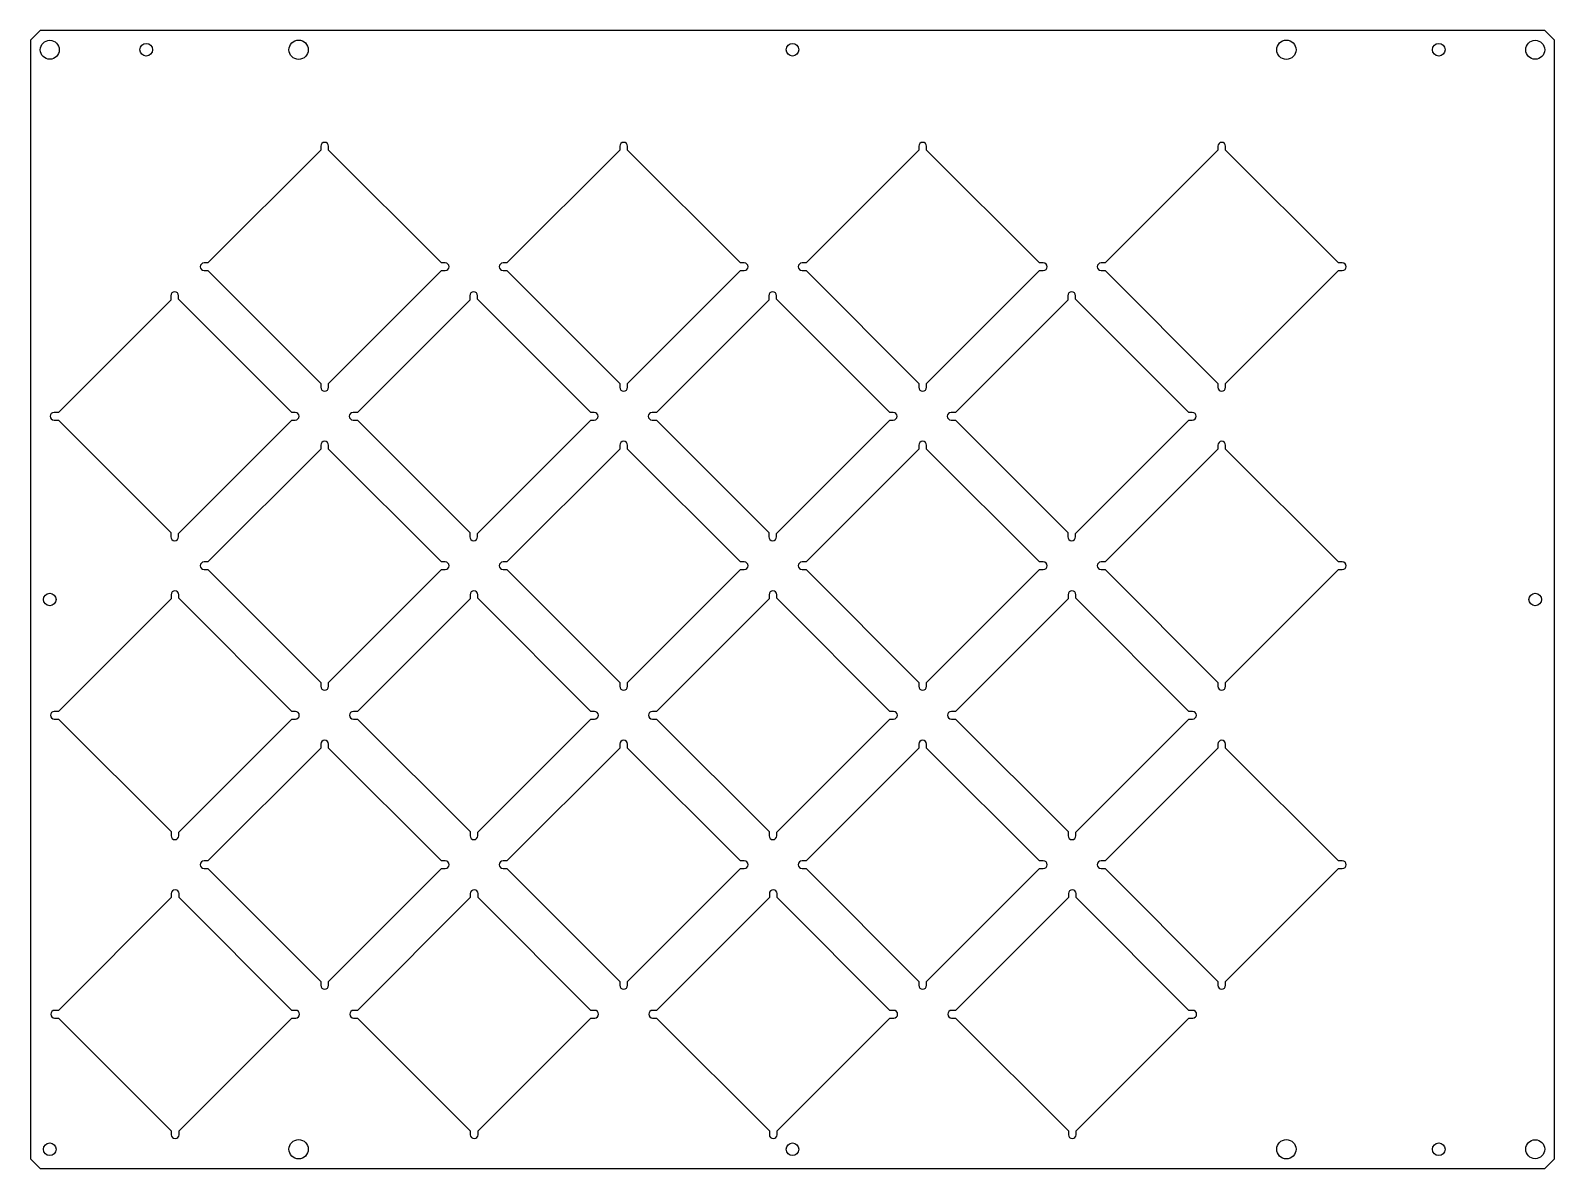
# Model space of a CAD drawing. Header units: millimetres. Extents: x -10 to 780, y -10 to 580.
import ezdxf

# ---------------------------------------------------------------- set-up
doc = ezdxf.new("R2010")
doc.units = ezdxf.units.MM

msp = doc.modelspace()

# ---------------------------------------------------------------- linework, layer by layer
at = {"color": 7, "linetype": 'Continuous', "lineweight": 25}
for p, q in [((-5, 580), (-10, 575)), ((775, 580), (-5, 580)), ((780, 575), (775, 580)), ((-10, 575), (-10, -5)), ((780, -5), (780, 575)), ((140.5, 518), (82, 459.5)), ((140.5, 520), (140.5, 518)), ((144.5, 518), (144.5, 520)), ((203, 459.5), (144.5, 518)), ((295.5, 518), (237, 459.5)), ((295.5, 520), (295.5, 518)), ((299.5, 518), (299.5, 520)), ((358, 459.5), (299.5, 518)), ((450.5, 518), (392, 459.5)), ((450.5, 520), (450.5, 518)), ((454.5, 518), (454.5, 520)), ((513, 459.5), (454.5, 518)), ((605.5, 518), (547, 459.5)), ((605.5, 520), (605.5, 518)), ((609.5, 518), (609.5, 520)), ((668, 459.5), (609.5, 518)), ((82, 459.5), (80, 459.5)), ((205, 459.5), (203, 459.5)), ((237, 459.5), (235, 459.5)), ((360, 459.5), (358, 459.5)), ((392, 459.5), (390, 459.5)), ((515, 459.5), (513, 459.5)), ((547, 459.5), (545, 459.5)), ((670, 459.5), (668, 459.5)), ((80, 455.5), (82, 455.5)), ((82, 455.5), (140.5, 397)), ((144.5, 397), (203, 455.5)), ((203, 455.5), (205, 455.5)), ((235, 455.5), (237, 455.5)), ((237, 455.5), (295.5, 397)), ((299.5, 397), (358, 455.5)), ((358, 455.5), (360, 455.5)), ((390, 455.5), (392, 455.5)), ((392, 455.5), (450.5, 397)), ((454.5, 397), (513, 455.5)), ((513, 455.5), (515, 455.5)), ((545, 455.5), (547, 455.5)), ((547, 455.5), (605.5, 397)), ((609.5, 397), (668, 455.5)), ((668, 455.5), (670, 455.5)), ((62.73, 442.5), (62.73, 440.23)), ((66.73, 440.78), (66.73, 442.5)), ((217.73, 442.5), (217.73, 440.23)), ((221.73, 440.78), (221.73, 442.5)), ((372.73, 442.5), (372.73, 440.23)), ((376.73, 440.78), (376.73, 442.5)), ((527.73, 442.5), (527.73, 440.23)), ((531.73, 440.78), (531.73, 442.5)), ((62.73, 440.23), (4.5, 382)), ((125.5, 382), (66.73, 440.78)), ((217.73, 440.23), (159.5, 382)), ((280.5, 382), (221.73, 440.78)), ((372.73, 440.23), (314.5, 382)), ((435.5, 382), (376.73, 440.78)), ((527.73, 440.23), (469.5, 382)), ((590.5, 382), (531.73, 440.78)), ((140.5, 397), (140.5, 395)), ((144.5, 395), (144.5, 397)), ((295.5, 397), (295.5, 395)), ((299.5, 395), (299.5, 397)), ((450.5, 397), (450.5, 395)), ((454.5, 395), (454.5, 397)), ((605.5, 397), (605.5, 395)), ((609.5, 395), (609.5, 397)), ((4.5, 382), (2.22, 382)), ((127.23, 382), (125.5, 382)), ((159.5, 382), (157.22, 382)), ((282.23, 382), (280.5, 382)), ((314.5, 382), (312.22, 382)), ((437.23, 382), (435.5, 382)), ((469.5, 382), (467.22, 382)), ((592.23, 382), (590.5, 382)), ((2.22, 378), (4.5, 378)), ((4.5, 378), (62.73, 319.77)), ((66.73, 319.22), (125.5, 378)), ((125.5, 378), (127.23, 378)), ((157.22, 378), (159.5, 378)), ((159.5, 378), (217.73, 319.77)), ((221.73, 319.22), (280.5, 378)), ((280.5, 378), (282.23, 378)), ((312.22, 378), (314.5, 378)), ((314.5, 378), (372.73, 319.77)), ((376.73, 319.22), (435.5, 378)), ((435.5, 378), (437.23, 378)), ((467.22, 378), (469.5, 378)), ((469.5, 378), (527.73, 319.77)), ((531.73, 319.22), (590.5, 378)), ((590.5, 378), (592.23, 378)), ((140.5, 365), (140.5, 363)), ((144.5, 363), (144.5, 365)), ((295.5, 365), (295.5, 363)), ((299.5, 363), (299.5, 365)), ((450.5, 365), (450.5, 363)), ((454.5, 363), (454.5, 365)), ((605.5, 365), (605.5, 363)), ((609.5, 363), (609.5, 365)), ((140.5, 363), (82, 304.5)), ((203, 304.5), (144.5, 363)), ((295.5, 363), (237, 304.5)), ((358, 304.5), (299.5, 363)), ((450.5, 363), (392, 304.5)), ((513, 304.5), (454.5, 363)), ((605.5, 363), (547, 304.5)), ((668, 304.5), (609.5, 363)), ((62.73, 319.77), (62.73, 317.5)), ((66.73, 317.5), (66.73, 319.22)), ((217.73, 319.77), (217.73, 317.5)), ((221.73, 317.5), (221.73, 319.22)), ((372.73, 319.77), (372.73, 317.5)), ((376.73, 317.5), (376.73, 319.22)), ((527.73, 319.77), (527.73, 317.5)), ((531.73, 317.5), (531.73, 319.22)), ((82, 304.5), (80, 304.5)), ((80, 300.5), (82, 300.5)), ((82, 300.5), (140.5, 242)), ((144.5, 242), (203, 300.5)), ((205, 304.5), (203, 304.5)), ((203, 300.5), (205, 300.5)), ((237, 304.5), (235, 304.5)), ((235, 300.5), (237, 300.5)), ((237, 300.5), (295.5, 242)), ((299.5, 242), (358, 300.5)), ((360, 304.5), (358, 304.5)), ((358, 300.5), (360, 300.5)), ((392, 304.5), (390, 304.5)), ((390, 300.5), (392, 300.5)), ((392, 300.5), (450.5, 242)), ((454.5, 242), (513, 300.5)), ((515, 304.5), (513, 304.5)), ((513, 300.5), (515, 300.5)), ((547, 304.5), (545, 304.5)), ((545, 300.5), (547, 300.5)), ((547, 300.5), (605.5, 242)), ((609.5, 242), (668, 300.5)), ((670, 304.5), (668, 304.5)), ((668, 300.5), (670, 300.5)), ((62.86, 285.36), (4.5, 227)), ((62.86, 287.5), (62.86, 285.36)), ((66.86, 285.64), (66.86, 287.5)), ((125.5, 227), (66.86, 285.64)), ((217.86, 285.36), (159.5, 227)), ((217.86, 287.5), (217.86, 285.36)), ((221.86, 285.64), (221.86, 287.5)), ((280.5, 227), (221.86, 285.64)), ((372.86, 285.36), (314.5, 227)), ((372.86, 287.5), (372.86, 285.36)), ((376.86, 285.64), (376.86, 287.5)), ((435.5, 227), (376.86, 285.64)), ((527.86, 285.36), (469.5, 227)), ((527.86, 287.5), (527.86, 285.36)), ((531.86, 285.64), (531.86, 287.5)), ((590.5, 227), (531.86, 285.64)), ((140.5, 242), (140.5, 240)), ((144.5, 240), (144.5, 242)), ((295.5, 242), (295.5, 240)), ((299.5, 240), (299.5, 242)), ((450.5, 242), (450.5, 240)), ((454.5, 240), (454.5, 242)), ((605.5, 242), (605.5, 240)), ((609.5, 240), (609.5, 242)), ((4.5, 227), (2.36, 227)), ((2.36, 223), (4.5, 223)), ((4.5, 223), (62.86, 164.64)), ((66.86, 164.36), (125.5, 223)), ((127.36, 227), (125.5, 227)), ((125.5, 223), (127.36, 223)), ((159.5, 227), (157.36, 227)), ((157.36, 223), (159.5, 223)), ((159.5, 223), (217.86, 164.64)), ((221.86, 164.36), (280.5, 223)), ((282.36, 227), (280.5, 227)), ((280.5, 223), (282.36, 223)), ((314.5, 227), (312.36, 227)), ((312.36, 223), (314.5, 223)), ((314.5, 223), (372.86, 164.64)), ((376.86, 164.36), (435.5, 223)), ((437.36, 227), (435.5, 227)), ((435.5, 223), (437.36, 223)), ((469.5, 227), (467.36, 227)), ((467.36, 223), (469.5, 223)), ((469.5, 223), (527.86, 164.64)), ((531.86, 164.36), (590.5, 223)), ((592.36, 227), (590.5, 227)), ((590.5, 223), (592.36, 223)), ((140.5, 208), (82, 149.5)), ((140.5, 210), (140.5, 208)), ((144.5, 208), (144.5, 210)), ((203, 149.5), (144.5, 208)), ((295.5, 208), (237, 149.5)), ((295.5, 210), (295.5, 208)), ((299.5, 208), (299.5, 210)), ((358, 149.5), (299.5, 208)), ((450.5, 208), (392, 149.5)), ((450.5, 210), (450.5, 208)), ((454.5, 208), (454.5, 210)), ((513, 149.5), (454.5, 208)), ((605.5, 208), (547, 149.5)), ((605.5, 210), (605.5, 208)), ((609.5, 208), (609.5, 210)), ((668, 149.5), (609.5, 208)), ((62.86, 164.64), (62.86, 162.5)), ((66.86, 162.5), (66.86, 164.36)), ((217.86, 164.64), (217.86, 162.5)), ((221.86, 162.5), (221.86, 164.36)), ((372.86, 164.64), (372.86, 162.5)), ((376.86, 162.5), (376.86, 164.36)), ((527.86, 164.64), (527.86, 162.5)), ((531.86, 162.5), (531.86, 164.36)), ((82, 149.5), (80, 149.5)), ((80, 145.5), (82, 145.5)), ((82, 145.5), (140.5, 87)), ((144.5, 87), (203, 145.5)), ((205, 149.5), (203, 149.5)), ((203, 145.5), (205, 145.5)), ((237, 149.5), (235, 149.5)), ((235, 145.5), (237, 145.5)), ((237, 145.5), (295.5, 87)), ((299.5, 87), (358, 145.5)), ((360, 149.5), (358, 149.5)), ((358, 145.5), (360, 145.5)), ((392, 149.5), (390, 149.5)), ((390, 145.5), (392, 145.5)), ((392, 145.5), (450.5, 87)), ((454.5, 87), (513, 145.5)), ((515, 149.5), (513, 149.5)), ((513, 145.5), (515, 145.5)), ((547, 149.5), (545, 149.5)), ((545, 145.5), (547, 145.5)), ((547, 145.5), (605.5, 87)), ((609.5, 87), (668, 145.5)), ((670, 149.5), (668, 149.5)), ((668, 145.5), (670, 145.5)), ((63, 130.5), (4.5, 72)), ((63, 132.5), (63, 130.5)), ((67, 130.5), (67, 132.5)), ((125.5, 72), (67, 130.5)), ((218, 130.5), (159.5, 72)), ((218, 132.5), (218, 130.5)), ((222, 130.5), (222, 132.5)), ((280.5, 72), (222, 130.5)), ((373, 130.5), (314.5, 72)), ((373, 132.5), (373, 130.5)), ((377, 130.5), (377, 132.5)), ((435.5, 72), (377, 130.5)), ((528, 130.5), (469.5, 72)), ((528, 132.5), (528, 130.5)), ((532, 130.5), (532, 132.5)), ((590.5, 72), (532, 130.5)), ((140.5, 87), (140.5, 85)), ((144.5, 85), (144.5, 87)), ((295.5, 87), (295.5, 85)), ((299.5, 85), (299.5, 87)), ((450.5, 87), (450.5, 85)), ((454.5, 85), (454.5, 87)), ((605.5, 87), (605.5, 85)), ((609.5, 85), (609.5, 87)), ((4.5, 72), (2.5, 72)), ((127.5, 72), (125.5, 72)), ((159.5, 72), (157.5, 72)), ((282.5, 72), (280.5, 72)), ((314.5, 72), (312.5, 72)), ((437.5, 72), (435.5, 72)), ((469.5, 72), (467.5, 72)), ((592.5, 72), (590.5, 72)), ((2.5, 68), (4.5, 68)), ((4.5, 68), (63, 9.5)), ((67, 9.5), (125.5, 68)), ((125.5, 68), (127.5, 68)), ((157.5, 68), (159.5, 68)), ((159.5, 68), (218, 9.5)), ((222, 9.5), (280.5, 68)), ((280.5, 68), (282.5, 68)), ((312.5, 68), (314.5, 68)), ((314.5, 68), (373, 9.5)), ((377, 9.5), (435.5, 68)), ((435.5, 68), (437.5, 68)), ((467.5, 68), (469.5, 68)), ((469.5, 68), (528, 9.5)), ((532, 9.5), (590.5, 68)), ((590.5, 68), (592.5, 68)), ((63, 9.5), (63, 7.5)), ((67, 7.5), (67, 9.5)), ((218, 9.5), (218, 7.5)), ((222, 7.5), (222, 9.5)), ((373, 9.5), (373, 7.5)), ((377, 7.5), (377, 9.5)), ((528, 9.5), (528, 7.5)), ((532, 7.5), (532, 9.5)), ((-10, -5), (-5, -10)), ((775, -10), (780, -5)), ((-5, -10), (775, -10))]:
    msp.add_line(p, q, dxfattribs=at)
for centre, radius in [((0, 570), 4.9), ((50, 570), 3.25), ((129, 570), 5), ((385, 570), 3.25), ((641, 570), 5), ((720, 570), 3.25), ((770, 570), 4.9), ((0, 285), 3.25), ((770, 285), 3.25), ((0, 0), 3.25), ((129, 0), 5), ((385, 0), 3.25), ((641, 0), 5), ((720, 0), 3.25), ((770, 0), 4.9)]:
    msp.add_circle(centre, radius, dxfattribs=at)
for centre, start, end in [((142.5, 520), 0, 180), ((297.5, 520), 0, 180), ((452.5, 520), 0, 180), ((607.5, 520), 360, 180), ((80, 457.5), 90, 270), ((205, 457.5), 270, 90), ((235, 457.5), 90, 270), ((360, 457.5), 270, 90), ((390, 457.5), 90, 270), ((515, 457.5), 270, 90), ((545, 457.5), 90, 270), ((670, 457.5), 270, 90), ((64.73, 442.5), 0, 180), ((219.73, 442.5), 0, 180), ((374.73, 442.5), 0, 180), ((529.73, 442.5), 0, 180), ((142.5, 395), 180, 0), ((297.5, 395), 180, 360), ((452.5, 395), 180, 0), ((607.5, 395), 180, 0), ((2.22, 380), 90, 270), ((127.23, 380), 270, 90), ((157.22, 380), 90, 270), ((282.23, 380), 270, 90), ((312.22, 380), 90, 270), ((437.23, 380), 270, 90), ((467.22, 380), 90, 270), ((592.23, 380), 270, 90), ((142.5, 365), 0, 180), ((297.5, 365), 0, 180), ((452.5, 365), 0, 180), ((607.5, 365), 0, 180), ((64.73, 317.5), 180, 0), ((219.73, 317.5), 180, 0), ((374.73, 317.5), 180, 0), ((529.73, 317.5), 180, 0), ((80, 302.5), 90, 270), ((205, 302.5), 270, 90), ((235, 302.5), 90, 270), ((360, 302.5), 270, 90), ((390, 302.5), 90, 270), ((515, 302.5), 270, 90), ((545, 302.5), 90, 270), ((670, 302.5), 270, 90), ((64.86, 287.5), 0, 180), ((219.86, 287.5), 0, 180), ((374.86, 287.5), 0, 180), ((529.86, 287.5), 0, 180), ((142.5, 240), 180, 0), ((297.5, 240), 180, 0), ((452.5, 240), 180, 360), ((607.5, 240), 180, 360), ((2.36, 225), 90, 270), ((127.36, 225), 270, 90), ((157.36, 225), 90, 270), ((282.36, 225), 270, 90), ((312.36, 225), 90, 270), ((437.36, 225), 270, 90), ((467.36, 225), 90, 270), ((592.36, 225), 270, 90), ((142.5, 210), 360, 180), ((297.5, 210), 360, 180), ((452.5, 210), 360, 180), ((607.5, 210), 0, 180), ((64.86, 162.5), 180, 0), ((219.86, 162.5), 180, 0), ((374.86, 162.5), 180, 0), ((529.86, 162.5), 180, 0), ((80, 147.5), 90, 270), ((205, 147.5), 270, 90), ((235, 147.5), 90, 270), ((360, 147.5), 270, 90), ((390, 147.5), 90, 270), ((515, 147.5), 270, 90), ((545, 147.5), 90, 270), ((670, 147.5), 270, 90), ((65, 132.5), 0, 180), ((220, 132.5), 0, 180), ((375, 132.5), 0, 180), ((530, 132.5), 0, 180), ((142.5, 85), 180, 0), ((297.5, 85), 180, 0), ((452.5, 85), 180, 0), ((607.5, 85), 180, 0), ((2.5, 70), 90, 270), ((127.5, 70), 270, 90), ((157.5, 70), 90, 270), ((282.5, 70), 270, 90), ((312.5, 70), 90, 270), ((437.5, 70), 270, 90), ((467.5, 70), 90, 270), ((592.5, 70), 270, 90), ((65, 7.5), 180, 0), ((220, 7.5), 180, 0), ((375, 7.5), 180, 0), ((530, 7.5), 180, 0)]:
    msp.add_arc(centre, 2, start, end, dxfattribs=at)

doc.saveas('drawing.dxf')
